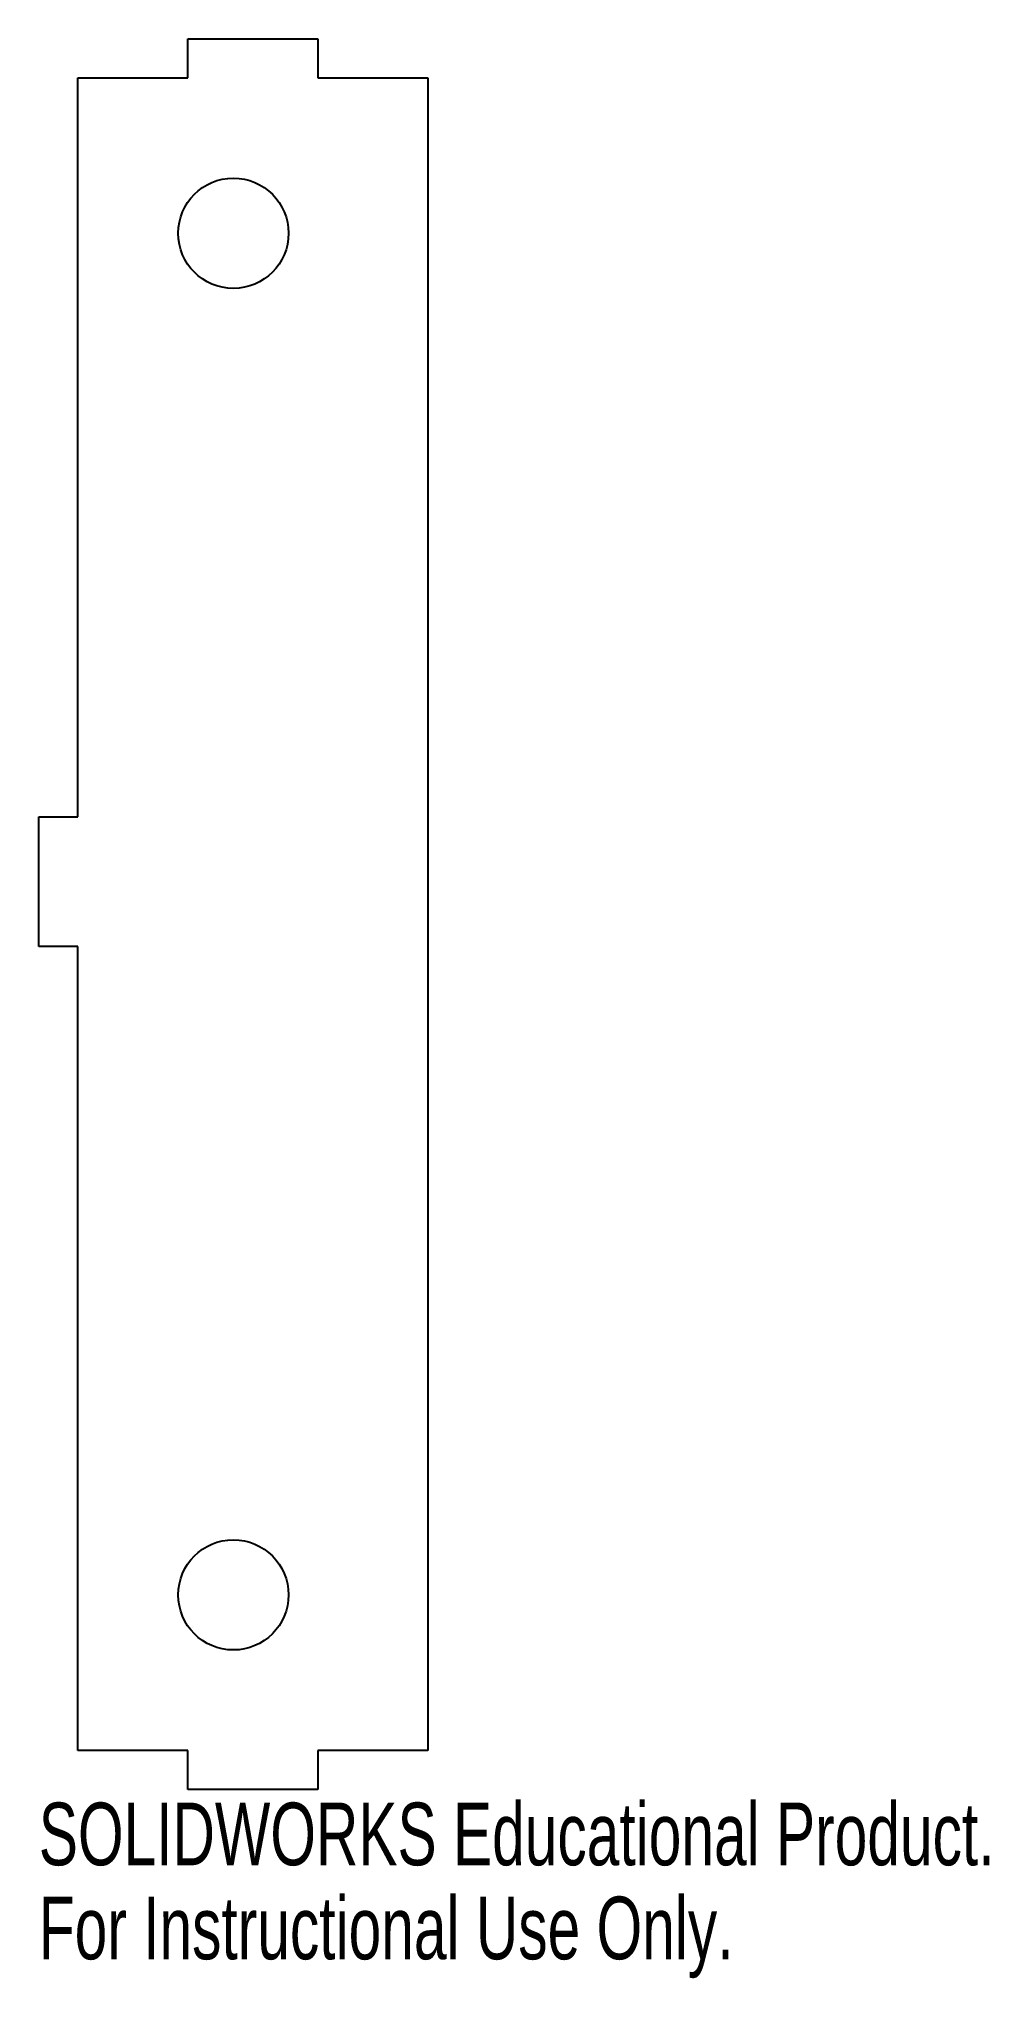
# Model space of a CAD drawing. Header units: millimetres. Extents: x 0 to 73, y -85 to 65.
import ezdxf

# ---------------------------------------------------------------- set-up
doc = ezdxf.new("R2010")
doc.units = ezdxf.units.MM
doc.styles.add('SLDTEXTSTYLE0', font='TXT', dxfattribs={"width": 0.7})

msp = doc.modelspace()

# ---------------------------------------------------------------- linework, layer by layer
at = {"color": 7, "linetype": 'Continuous'}
for p, q in [((11.5, 62), (11.5, 65)), ((11.5, 65), (21.5, 65)), ((21.5, 65), (21.5, 62)), ((3, 62), (11.5, 62)), ((3, 5), (3, 62)), ((21.5, 62), (30, 62)), ((30, 62), (30, -67)), ((0, -5), (0, 5)), ((0, 5), (3, 5)), ((3, -5), (0, -5)), ((3, -67), (3, -5)), ((11.5, -67), (3, -67)), ((11.5, -70), (11.5, -67)), ((30, -67), (21.5, -67)), ((21.5, -67), (21.5, -70)), ((21.5, -70), (11.5, -70))]:
    msp.add_line(p, q, dxfattribs=at)
for centre in [(15, 50), (15, -55)]:
    msp.add_circle(centre, 4.25, dxfattribs=at)

# ---------------------------------------------------------------- texts
at = {"color": 7, "linetype": 'Continuous', "char_height": 4.8336, "attachment_point": 1, "style": 'SLDTEXTSTYLE0'}
for s, insert in [('SOLIDWORKS Educational Product.', (0, -71.02)), ('For Instructional Use Only.', (0, -78.27))]:
    msp.add_mtext(s, dxfattribs=dict(at, insert=insert))

doc.saveas('drawing.dxf')
